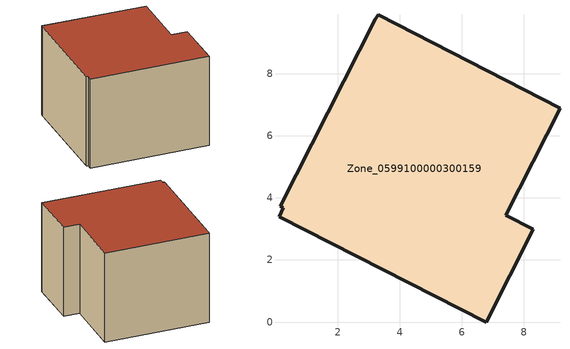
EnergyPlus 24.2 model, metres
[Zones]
Zone_0599100000300159
 floor ground (C_G): 3.21,9.76 3.3,9.9 9.16,6.9 7.41,3.45 8.3,3 6.78,0 0.1,3.39 0.25,3.69 0.15,3.74 z0
 wall outside (C_F): 0.1,3.39 6.78,0 8.3,3 7.41,3.45 9.16,6.9 3.3,9.9 3.21,9.76 0.15,3.74 0.25,3.69 0.1,3.39 z0:5.87
 roof outside (C_R): 3.3,9.9 3.21,9.76 0.15,3.74 0.25,3.69 0.1,3.39 6.78,0 8.3,3 7.41,3.45 9.16,6.9 z5.87
[BUILDING]
Pand.0599100000300159: North Axis=0; Terrain=City; Loads Convergence Tolerance Value=0.04; Temperature Convergence Tolerance Value=0.4; Solar Distribution=FullExterior; Maximum Number of Warmup Days=25; Minimum Number of Warmup Days=1
[Site:Location]
Rotterdam.The.Hague.AP_ZH_NLD Design_Conditions: Latitude=51.96; Longitude=4.45; Time Zone=1; Elevation=-4.5
[SITE:GROUNDTEMPERATURE:BUILDINGSURFACE]
18, 18, 18, 18, 18, 18, 18, 18, 18, 18, 18, 18
[MATERIAL] Thermal Absorptance=0.9; Solar Absorptance=0.7; Visible Absorptance=0.7
Name | Roughness | Thickness | Conductivity | Density | Specific Heat
G.TI.1975-1991 | MediumSmooth | 0.15 | 0.288461 | 540 | 1210
F.TI.1975-1991 | Rough | 0.3 | 0.230769 | 1920 | 840
R.TI.1975-1991 | MediumRough | 0.2 | 0.153846 | 1500 | 1000
[CONSTRUCTION]
C_G: G.TI.1975-1991
C_F: F.TI.1975-1991
C_R: R.TI.1975-1991
[ZONE]
Zone_0599100000300159: Type=1; Multiplier=1; Ceiling Height=Autocalculate; Volume=Autocalculate; Floor Area=autocalculate; Part of Total Floor Area=Yes
[ZONEINFILTRATION:DESIGNFLOWRATE]
Infil_Zone_0599100000300159: Zone or ZoneList or Space or SpaceList=Zone_0599100000300159; Schedule=AlwaysOn; Design Flow Rate Calculation Method=Flow/Area; Flow Rate per Floor Area=0.003; Constant Term Coefficient=1; Temperature Term Coefficient=0; Velocity Term Coefficient=0; Velocity Squared Term Coefficient=0
[HVACTEMPLATE:ZONE:IDEALLOADSAIRSYSTEM]
Zone_0599100000300159: Maximum Heating Supply Air Temperature=50; Minimum Cooling Supply Air Temperature=13; Maximum Heating Supply Air Humidity Ratio=0.0156; Minimum Cooling Supply Air Humidity Ratio=0.0077; Heating Limit=NoLimit; Cooling Limit=NoLimit; Dehumidification Control Type=ConstantSensibleHeatRatio; Cooling Sensible Heat Ratio=0.7; Dehumidification Setpoint=60; Humidification Control Type=None; Humidification Setpoint=30; Outdoor Air Method=None; Outdoor Air Flow Rate per Person=0.00944; Outdoor Air Flow Rate per Zone Floor Area=0; Outdoor Air Flow Rate per Zone=0; Demand Controlled Ventilation Type=None; Outdoor Air Economizer Type=NoEconomizer; Heat Recovery Type=None; Sensible Heat Recovery Effectiveness=0.7; Latent Heat Recovery Effectiveness=0.65
[ZONECONTROL:THERMOSTAT]
ThermostatControl_Zone_0599100000300159: Zone or ZoneList=Zone_0599100000300159; Control Type Schedule=DualSetpointControlType; Control 1=Thermostat_Zone_0599100000300159; Temperature Difference Between Cutout And Setpoint=0
[THERMOSTATSETPOINT:DUALSETPOINT]
Thermostat_Zone_0599100000300159: Heating Setpoint Temperature Schedule=HeatingSetpoint_Zone_0599100000300159; Cooling Setpoint Temperature Schedule=CoolingSetpoint_Zone_0599100000300159
[SCHEDULE:COMPACT]
HeatingSetpoint_Zone_0599100000300159: Through: 12/31, For: AllDays, Until: 24:00, 21
CoolingSetpoint_Zone_0599100000300159: Through: 12/31, For: AllDays, Until: 24:00, 24
DualSetpointControlType: Through: 12/31, For: AllDays, Until: 24:00, 4
AlwaysOn: Through: 12/31, For: AllDays, Until: 24:00, 1
